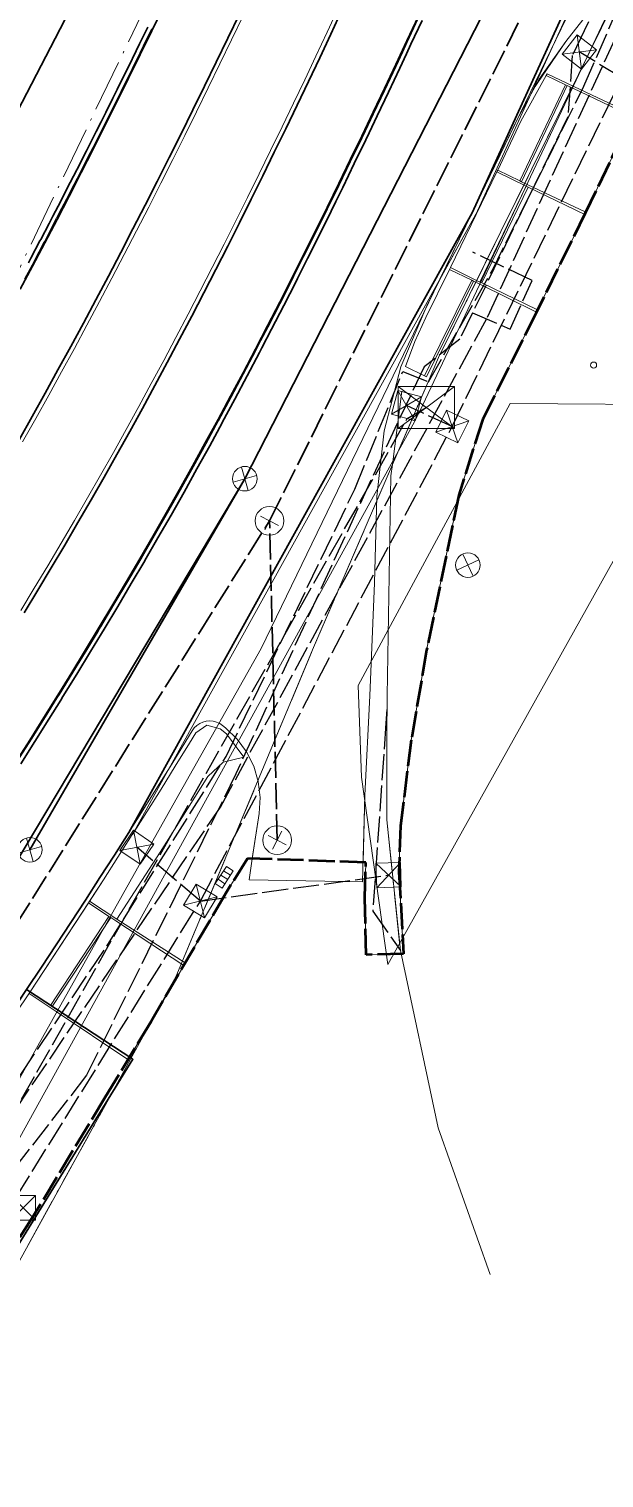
# Model space of a CAD drawing. Header units: metres. Extents: x 105014 to 106600, y 111320 to 118425.
# Drawn here: x 105523.5 to 105551.5, y 113513.5 to 113584.3 of the extents above; entities that cross this region are included whole.
import ezdxf

# ---------------------------------------------------------------- set-up
doc = ezdxf.new("R2010")
doc.units = ezdxf.units.M
doc.linetypes.add('DASHDOT', pattern=[3.556, 2.54, -0.508, 0, -0.508])
doc.linetypes.add('DASHED', pattern=[1.524, 1.27, -0.254])
for name, color, linetype, lineweight in [('00-BASE-LIMITE', 7, 'DASHED', 50), ('00-BASE-UE', 42, 'DASHED', 25), ('10-PAV-BOCACALLE', 9, 'CONTINUOUS', 13), ('10-PAV-CALZADA-BRT', 12, 'CONTINUOUS', 30), ('10-PAV-CALZADA-MIXTA', 8, 'CONTINUOUS', 30), ('10-PAV-PARADERO', 30, 'CONTINUOUS', 30), ('10-PAV-SARDINEL', 252, 'CONTINUOUS', 13), ('20-EP-ZONA-DURA', 253, 'CONTINUOUS', 13), ('20-EP-ZONA-VERDE', 84, 'CONTINUOUS', 13), ('30-RED-ENEL-NODOS', 11, 'CONTINUOUS', 13), ('30-RED-ENEL-PROY', 1, 'DASHED', 25), ('30-RED-ETB-CAMARA', 151, 'CONTINUOUS', 13), ('30-RED-ETB-EXIST', 145, 'CONTINUOUS', 13), ('30-RED-ETB-PROY', 5, 'DASHED', 25), ('30-RED-MOVISTAR-PROY', 4, 'DASHED', 25), ('30-RED-VANTI-EXIST', 52, 'CONTINUOUS', 13), ('30-RED-VANTI-PROY', 2, 'DASHED', 25), ('30-RED-VANTI-RETIRO', 8, 'DASHDOT', 13), ('35-RH-ACUE-MENOR-EXIST', 151, 'CONTINUOUS', 13), ('35-RH-ACUE-MENOR-PROY', 5, 'DASHED', 25), ('35-RH-PLUV-COLECTOR', 96, 'CONTINUOUS', 30), ('35-RH-PLUV-NODOS', 94, 'CONTINUOUS', 13), ('35-RH-PLUV-RETIRO', 8, 'DASHDOT', 13), ('36-RH-SAN-COLECTOR-PROY', 6, 'DASHED', 35), ('36-RH-SAN-POZOS', 216, 'CONTINUOUS', 13), ('60-PREDIAL-LOTE', 42, 'CONTINUOUS', 13)]:
    doc.layers.add(name, color=color, linetype=linetype, lineweight=lineweight)

# ---------------------------------------------------------------- blocks, each defined once
blk = doc.blocks.new('CAM_ETB_GEN')
for p, q in [((-0.6, -0.6), (0.6, 0.6)), ((-0.6, 0.6), (0.6, -0.6))]:
    blk.add_line(p, q)
blk.add_lwpolyline([(-0.6, -0.6), (0.6, -0.6), (0.6, 0.6), (-0.6, 0.6)], close=True)
blk = doc.blocks.new('CAM_ETB_T_13')
for p, q in [((-1.375, -1.025), (1.375, 1.025)), ((-1.375, 1.025), (1.375, -1.025))]:
    blk.add_line(p, q)
blk.add_lwpolyline([(-1.375, -1.025), (1.375, -1.025), (1.375, 1.025), (-1.375, 1.025)], close=True)
blk = doc.blocks.new('POSTE')
blk.add_circle((0, 0), 0.15)
blk = doc.blocks.new('CAJA_ENEL')
for p, q in [((-0.6, -0.6), (0.6, 0.6)), ((-0.6, 0.6), (0.6, -0.6))]:
    blk.add_line(p, q)
blk.add_lwpolyline([(-0.6, -0.6), (0.6, -0.6), (0.6, 0.6), (-0.6, 0.6)], close=True)
blk = doc.blocks.new('POZO_SAN')
for p, q in [((-0.5, 0), (0.5, 0)), ((0, -0.5), (0, 0.5))]:
    blk.add_line(p, q)
blk.add_circle((0, 0), 0.7)
blk = doc.blocks.new('POZO_PLUV')
for p, q in [((-0.42, -0.42), (0.42, 0.42)), ((-0.42, 0.42), (0.42, -0.42))]:
    blk.add_line(p, q)
blk.add_circle((0, 0), 0.6)
blk = doc.blocks.new('SUMIDERO')
for p, q in [((-0.25, -0.2), (-0.25, 0.2)), ((0, -0.2), (0, 0.2)), ((0.25, -0.2), (0.25, 0.2))]:
    blk.add_line(p, q)
blk.add_lwpolyline([(-0.5, -0.2), (0.5, -0.2), (0.5, 0.2), (-0.5, 0.2)], close=True)

msp = doc.modelspace()

# ---------------------------------------------------------------- linework, layer by layer
at = {"layer": '00-BASE-LIMITE'}
msp.add_lwpolyline([(105558.3959, 113591.5179), (105550.6343, 113575.3121), (105548.2491, 113570.4809), (105545.6293, 113565.2581), (105544.4603, 113561.5531), (105542.8933, 113553.9807), (105542.1375, 113549.5723), (105541.6173, 113545.3899), (105541.5415, 113543.1347), (105541.7635, 113539.1477), (105539.9419, 113539.1011), (105539.8709, 113541.8821), (105539.9285, 113543.6127), (105534.1541, 113543.8005), (105533.0887, 113542.1087), (105529.4449, 113535.8443), (105527.2051, 113532.1453), (105523.7221, 113526.3749), (105518.3669, 113518.0907), (105513.9621, 113511.4095)], dxfattribs=at)
at = {"layer": '00-BASE-UE'}
msp.add_lwpolyline([(105558.3959, 113591.5179), (105550.6343, 113575.3121), (105548.2491, 113570.4809), (105545.6293, 113565.2581), (105544.4603, 113561.5531), (105542.8933, 113553.9807), (105542.1375, 113549.5723), (105541.6173, 113545.3899), (105541.5415, 113543.1347), (105541.7635, 113539.1477), (105539.9419, 113539.1011), (105539.8709, 113541.8821), (105539.9285, 113543.6127), (105534.1541, 113543.8005), (105533.0887, 113542.1087), (105529.4449, 113535.8443), (105527.2051, 113532.1453), (105523.7221, 113526.3749), (105518.3669, 113518.0907), (105513.9621, 113511.4095)], dxfattribs=at)
at = {"layer": '10-PAV-BOCACALLE'}
msp.add_lwpolyline([(105565.6643, 113604.0701), (105549.6821, 113583.7081), (105548.389, 113581.8657), (105547.3111, 113579.8897), (105545.1103, 113575.3372), (105545.1103, 113575.3372), (105563.6822, 113615.9684)], dxfattribs=at)
msp.add_lwpolyline([(105528.3603, 113545.075), (105545.1104, 113575.3375), (105542.9095, 113570.7847), (105541.6385, 113567.8145), (105540.8166, 113564.6901), (105540.4615, 113561.4789), (105540.3471, 113557.2687), (105540.1153, 113551.7387), (105539.8823, 113546.8875), (105539.7629, 113542.6547), (105534.2275, 113542.7589), (105534.3822, 113543.7929), (105534.7131, 113546.0045), (105534.7612, 113546.7835), (105534.674, 113547.5591), (105534.4541, 113548.308), (105534.1081, 113549.0076), (105533.6464, 113549.6368), (105533.0829, 113550.1769), (105532.9345, 113550.2963), (105532.7937, 113550.3911), (105532.6388, 113550.4606), (105532.4744, 113550.503), (105532.3052, 113550.517), (105532.1361, 113550.5021), (105531.972, 113550.4589), (105531.8175, 113550.3885), (105531.6771, 113550.293), (105531.555, 113550.1751), (105531.4545, 113550.0383), (105531.1459, 113549.5333), (105530.4551, 113548.4133), (105529.7605, 113547.2971), (105529.0621, 113546.1845), (105528.3603, 113545.075)], close=True, dxfattribs=at)
at = {"layer": '10-PAV-CALZADA-BRT'}
for points in [[(105542.4761, 113584.9089), (105541.9325, 113583.7423), (105541.3861, 113582.5763), (105540.8367, 113581.4109), (105540.2841, 113580.2465), (105539.7281, 113579.0829), (105539.1683, 113577.9203), (105538.6049, 113576.7591), (105538.0371, 113575.5989), (105537.4651, 113574.4403), (105536.8887, 113573.2831), (105536.3077, 113572.1277), (105535.7217, 113570.9739), (105535.1305, 113569.8221), (105534.5339, 113568.6721), (105533.9319, 113567.5245), (105533.3243, 113566.3791), (105532.7107, 113565.2361), (105532.0909, 113564.0959), (105531.4649, 113562.9581), (105530.8323, 113561.8235), (105530.1935, 113560.6925), (105529.5489, 113559.5653), (105528.8985, 113558.4421), (105528.2429, 113557.3227), (105527.5819, 113556.2073), (105526.9161, 113555.0953), (105526.2457, 113553.9871), (105525.5707, 113552.8823), (105524.8913, 113551.7809), (105524.2079, 113550.6827), (105523.5207, 113549.5877), (105522.8299, 113548.4957)], [(105533.7589, 113585.0353), (105533.1941, 113583.8639), (105532.6267, 113582.6937), (105532.0561, 113581.5251), (105531.4823, 113580.3583), (105530.9051, 113579.1929), (105530.3241, 113578.0295), (105529.7395, 113576.8679), (105529.1507, 113575.7083), (105528.5577, 113574.5511), (105527.9603, 113573.3959), (105527.3583, 113572.2433), (105526.7517, 113571.0931), (105526.1399, 113569.9455), (105525.5229, 113568.8007), (105524.9007, 113567.6589), (105524.2729, 113566.5201), (105523.6393, 113565.3845), (105522.9999, 113564.2521)], [(105523.0551, 113571.5991), (105523.6595, 113572.7329), (105524.2593, 113573.8699), (105524.8547, 113575.0099), (105525.4459, 113576.1529), (105526.0329, 113577.2987), (105526.6159, 113578.4471), (105527.1953, 113579.5981), (105527.7711, 113580.7515), (105528.3437, 113581.9073), (105528.9131, 113583.0651), (105529.4795, 113584.2253), (105530.0433, 113585.3875)], [(105523.2549, 113555.8055), (105523.9175, 113556.9003), (105524.5749, 113557.9983), (105525.2273, 113559.0993), (105525.8741, 113560.2035), (105526.5153, 113561.3111), (105527.1507, 113562.4219), (105527.7801, 113563.5361), (105528.4031, 113564.6539), (105529.0201, 113565.7751), (105529.6313, 113566.8995), (105530.2365, 113568.0271), (105530.8363, 113569.1575), (105531.4307, 113570.2909), (105532.0201, 113571.4269), (105532.6043, 113572.5655), (105533.1839, 113573.7065), (105533.7589, 113574.8497), (105534.3295, 113575.9951), (105534.8961, 113577.1427), (105535.4585, 113578.2923), (105536.0173, 113579.4435), (105536.5723, 113580.5967), (105537.1241, 113581.7513), (105537.6729, 113582.9075), (105538.2185, 113584.0649), (105538.7615, 113585.2239)]]:
    msp.add_lwpolyline(points, dxfattribs=at)
at = {"layer": '10-PAV-CALZADA-MIXTA'}
for points in [[(105563.6822, 113615.9684), (105545.1103, 113575.3372), (105528.3603, 113545.075), (105527.6555, 113543.9695), (105526.9475, 113542.8671), (105526.2369, 113541.7677), (105525.5235, 113540.6715), (105524.8079, 113539.5779), (105524.0901, 113538.4873), (105523.3703, 113537.3995), (105522.6487, 113536.3139), (105521.9257, 113535.2309), (105521.2013, 113534.1501), (105520.4757, 113533.0713), (105519.7493, 113531.9947), (105519.3141, 113531.3515), (105519.0221, 113530.9199), (105518.2927, 113529.8445), (105517.5649, 113528.7733), (105516.8371, 113527.7039), (105516.1093, 113526.6357), (105515.3817, 113525.5687), (105514.6545, 113524.5025), (105492.3873, 113491.8621)], [(105523.0843, 113548.4262), (105523.7742, 113549.5167), (105524.4601, 113550.6094), (105525.0382, 113551.5377), (105525.1419, 113551.705), (105525.8192, 113552.8032), (105526.4921, 113553.9041), (105527.0267, 113554.7872), (105527.1599, 113555.0082), (105527.8226, 113556.1153), (105528.4804, 113557.2255), (105529.1329, 113558.3387), (105529.1424, 113558.3551), (105529.7793, 113559.4554), (105530.4198, 113560.5754), (105531.0545, 113561.6989), (105531.6826, 113562.826), (105532.3047, 113563.9564), (105532.9119, 113565.0733), (105532.921, 113565.0902), (105533.531, 113566.2271), (105534.1357, 113567.3669), (105534.7353, 113568.5096), (105534.8546, 113568.7384), (105535.3296, 113569.655), (105535.9186, 113570.8028), (105536.503, 113571.9532), (105536.5916, 113572.1287), (105537.0827, 113573.106), (105537.658, 113574.261), (105538.2292, 113575.418), (105538.4566, 113575.8814), (105538.7962, 113576.577), (105539.3596, 113577.7378), (105539.9194, 113578.9004), (105540.083, 113579.2417), (105540.4756, 113580.0648), (105541.0287, 113581.2305), (105541.579, 113582.3976), (105541.908, 113583.0983), (105542.1267, 113583.566), (105542.6716, 113584.7355)], [(105529.2862, 113584.4033), (105528.8864, 113583.5836), (105528.7201, 113583.2436), (105528.3383, 113582.4663), (105528.1508, 113582.0858), (105527.7871, 113581.3507), (105527.578, 113580.9296), (105527.2325, 113580.2366), (105527.0016, 113579.7752), (105526.7629, 113579.3001), (105526.4215, 113578.6227), (105526.291, 113578.3649), (105525.8373, 113577.472), (105525.8164, 113577.431), (105525.3389, 113576.4986), (105525.249, 113576.3236), (105524.9022, 113575.6522), (105524.6562, 113575.1776), (105524.4632, 113574.807), (105524.059, 113574.0338), (105524.0219, 113573.963), (105523.5775, 113573.1206), (105523.4568, 113572.8926)]]:
    msp.add_lwpolyline(points, dxfattribs=at)
at = {"layer": '10-PAV-PARADERO'}
msp.add_lwpolyline([(105515.6531, 113525.9666), (105519.5117, 113531.6831), (105523.3703, 113537.3995), (105528.5603, 113533.9971), (105521.2632, 113522.2027), (105515.6531, 113525.9666)], close=True, dxfattribs=at)
at = {"layer": '10-PAV-SARDINEL'}
for points in [[(105492.3873, 113491.8621), (105514.6545, 113524.5025), (105515.3817, 113525.5687), (105516.1093, 113526.6357), (105516.8371, 113527.7039), (105517.5649, 113528.7733), (105518.2927, 113529.8445), (105519.0221, 113530.9199), (105519.3141, 113531.3515), (105519.7493, 113531.9947), (105520.4757, 113533.0713), (105521.2013, 113534.1501), (105521.9257, 113535.2309), (105522.6487, 113536.3139), (105523.3703, 113537.3995), (105524.0901, 113538.4873), (105524.8079, 113539.5779), (105525.5235, 113540.6715), (105526.2369, 113541.7677), (105526.9475, 113542.8671), (105527.6555, 113543.9695), (105528.3603, 113545.075), (105545.1103, 113575.3372), (105563.6822, 113615.9684)], [(105563.8643, 113615.8857), (105545.2922, 113575.2541), (105545.2853, 113575.2403), (105528.5344, 113544.9766), (105528.5289, 113544.9675), (105527.824, 113543.8617), (105527.1157, 113542.7588), (105526.4047, 113541.6589), (105525.691, 113540.5622), (105524.9752, 113539.4682), (105524.2571, 113538.3771), (105523.537, 113537.289), (105522.8152, 113536.2031)], [(105522.8299, 113548.4957), (105523.5207, 113549.5877), (105524.2079, 113550.6827), (105524.8913, 113551.7809), (105525.5707, 113552.8823), (105526.2457, 113553.9871), (105526.9161, 113555.0953), (105527.5819, 113556.2073), (105528.2429, 113557.3227), (105528.8985, 113558.4421), (105529.5489, 113559.5653), (105530.1935, 113560.6925), (105530.8323, 113561.8235), (105531.4649, 113562.9581), (105532.0909, 113564.0959), (105532.7107, 113565.2361), (105533.3243, 113566.3791), (105533.9319, 113567.5245), (105534.5339, 113568.6721), (105535.1305, 113569.8221), (105535.7217, 113570.9739), (105536.3077, 113572.1277), (105536.8887, 113573.2831), (105537.4651, 113574.4403), (105538.0371, 113575.5989), (105538.6049, 113576.7591), (105539.1683, 113577.9203), (105539.7281, 113579.0829), (105540.2841, 113580.2465), (105540.8367, 113581.4109), (105541.3861, 113582.5763), (105541.9325, 113583.7423), (105542.4761, 113584.9089)], [(105542.4834, 113584.8041), (105541.9455, 113583.6506), (105541.7269, 113583.1832), (105541.3981, 113582.4828), (105540.8479, 113581.316), (105540.295, 113580.1507), (105539.9026, 113579.328), (105539.7391, 113578.987), (105539.1796, 113577.8249), (105538.6164, 113576.6645), (105538.277, 113575.9693), (105538.0498, 113575.5063), (105537.4789, 113574.3499), (105536.9039, 113573.1955), (105536.413, 113572.2187), (105536.3246, 113572.0436), (105535.7405, 113570.8938), (105535.1519, 113569.7467), (105534.6772, 113568.8307), (105534.5581, 113568.6023), (105533.9588, 113567.4602), (105533.3546, 113566.3213), (105532.7449, 113565.1849), (105532.736, 113565.1685), (105532.1293, 113564.0524), (105531.5077, 113562.9229), (105530.8801, 113561.7968), (105530.246, 113560.6743), (105529.606, 113559.5552), (105528.9693, 113558.4553), (105528.9601, 113558.4394), (105528.3081, 113557.327), (105527.6508, 113556.2176), (105526.9885, 113555.1112), (105526.8555, 113554.8906), (105526.3213, 113554.0081), (105525.6488, 113552.9079), (105524.9718, 113551.8102), (105524.8683, 113551.6433), (105524.2905, 113550.7154), (105523.605, 113549.6233), (105522.9154, 113548.5333)], [(105522.9154, 113548.5333), (105523.605, 113549.6233), (105524.2905, 113550.7154), (105524.8683, 113551.6433), (105524.9718, 113551.8102), (105525.6488, 113552.9079), (105526.3213, 113554.0081), (105526.8555, 113554.8906), (105526.9885, 113555.1112), (105527.6508, 113556.2176), (105528.3081, 113557.327), (105528.9601, 113558.4394), (105528.9693, 113558.4553), (105529.606, 113559.5552), (105530.246, 113560.6743), (105530.8801, 113561.7968), (105531.5077, 113562.9229), (105532.1293, 113564.0524), (105532.736, 113565.1685), (105532.7449, 113565.1849), (105533.3546, 113566.3213), (105533.9588, 113567.4602), (105534.5581, 113568.6023), (105534.6772, 113568.8307), (105535.1519, 113569.7467), (105535.7405, 113570.8938), (105536.3246, 113572.0436), (105536.413, 113572.2187), (105536.9039, 113573.1955), (105537.4789, 113574.3499), (105538.0498, 113575.5063), (105538.277, 113575.9693), (105538.6164, 113576.6645), (105539.1796, 113577.8249), (105539.7391, 113578.987), (105539.9026, 113579.328), (105540.295, 113580.1507), (105540.8479, 113581.316), (105541.3981, 113582.4828), (105541.7269, 113583.1832), (105541.9455, 113583.6506), (105542.4834, 113584.8041)], [(105530.0433, 113585.3875), (105529.4795, 113584.2253), (105528.9131, 113583.0651), (105528.3437, 113581.9073), (105527.7711, 113580.7515), (105527.1953, 113579.5981), (105526.6159, 113578.4471), (105526.0329, 113577.2987), (105525.4459, 113576.1529), (105524.8547, 113575.0099), (105524.2593, 113573.8699), (105523.6595, 113572.7329), (105523.0551, 113571.5991)], [(105542.6716, 113584.7355), (105542.1267, 113583.566), (105541.908, 113583.0983), (105541.579, 113582.3976), (105541.0287, 113581.2305), (105540.4756, 113580.0648), (105540.083, 113579.2417), (105539.9194, 113578.9004), (105539.3596, 113577.7378), (105538.7962, 113576.577), (105538.4566, 113575.8814), (105538.2292, 113575.418), (105537.658, 113574.261), (105537.0827, 113573.106), (105536.5916, 113572.1287), (105536.503, 113571.9532), (105535.9186, 113570.8028), (105535.3296, 113569.655), (105534.8546, 113568.7384), (105534.7353, 113568.5096), (105534.1357, 113567.3669), (105533.531, 113566.2271), (105532.921, 113565.0902), (105532.9119, 113565.0733), (105532.3047, 113563.9564), (105531.6826, 113562.826), (105531.0545, 113561.6989), (105530.4198, 113560.5754), (105529.7793, 113559.4554), (105529.1424, 113558.3551), (105529.1329, 113558.3387), (105528.4804, 113557.2255), (105527.8226, 113556.1153), (105527.1599, 113555.0082), (105527.0267, 113554.7872), (105526.4921, 113553.9041), (105525.8192, 113552.8032), (105525.1419, 113551.705), (105525.0382, 113551.5377), (105524.4601, 113550.6094), (105523.7742, 113549.5167), (105523.0843, 113548.4262)], [(105523.2672, 113572.1109), (105523.6335, 113572.7988), (105523.7544, 113573.0272), (105524.199, 113573.87), (105524.2362, 113573.9411), (105524.6405, 113574.7145), (105524.8337, 113575.0854), (105525.0799, 113575.5603), (105525.4268, 113576.232), (105525.5169, 113576.4073), (105525.9945, 113577.34), (105526.0156, 113577.3813), (105526.4694, 113578.2745), (105526.6, 113578.5326), (105526.9416, 113579.2102), (105527.1804, 113579.6856), (105527.4115, 113580.1473), (105527.7571, 113580.8406), (105527.9663, 113581.2619), (105528.3302, 113581.9973), (105528.5178, 113582.378), (105528.8997, 113583.1556), (105529.0662, 113583.4958), (105529.4661, 113584.3158)], [(105529.4661, 113584.3158), (105529.0662, 113583.4958), (105528.8997, 113583.1556), (105528.5178, 113582.378), (105528.3302, 113581.9973), (105527.9663, 113581.2619), (105527.7571, 113580.8406), (105527.4115, 113580.1473), (105527.1804, 113579.6856), (105526.9416, 113579.2102), (105526.6, 113578.5326), (105526.4694, 113578.2745), (105526.0156, 113577.3813), (105525.9945, 113577.34), (105525.5169, 113576.4073), (105525.4268, 113576.232), (105525.0799, 113575.5603), (105524.8337, 113575.0854), (105524.6405, 113574.7145), (105524.2362, 113573.9411), (105524.199, 113573.87), (105523.7544, 113573.0272), (105523.6335, 113572.7988), (105523.2672, 113572.1109)], [(105523.4568, 113572.8926), (105523.5775, 113573.1206), (105524.0219, 113573.963), (105524.059, 113574.0338), (105524.4632, 113574.807), (105524.6562, 113575.1776), (105524.9022, 113575.6522), (105525.249, 113576.3236), (105525.3389, 113576.4986), (105525.8164, 113577.431), (105525.8373, 113577.472), (105526.291, 113578.3649), (105526.4215, 113578.6227), (105526.7629, 113579.3001), (105527.0016, 113579.7752), (105527.2325, 113580.2366), (105527.578, 113580.9296), (105527.7871, 113581.3507), (105528.1508, 113582.0858), (105528.3383, 113582.4663), (105528.7201, 113583.2436), (105528.8864, 113583.5836), (105529.2862, 113584.4033)]]:
    msp.add_lwpolyline(points, dxfattribs=at)
at = {"layer": '20-EP-ZONA-DURA'}
for points in [[(105552.9367, 113580.1533), (105550.0733, 113581.5121), (105548.7769, 113582.1275), (105548.7339, 113582.0371), (105547.4917, 113579.8041), (105546.3611, 113577.4197), (105546.3175, 113577.3295), (105544.0609, 113572.6599), (105544.0167, 113572.5703), (105542.8567, 113570.2203), (105542.3225, 113569.0427), (105541.8663, 113567.8327), (105542.7912, 113567.3762), (105542.8807, 113567.3319), (105545.1825, 113571.9947), (105545.4515, 113571.8619), (105548.2491, 113570.4809), (105545.6293, 113565.2581), (105544.4603, 113561.5531), (105542.8933, 113553.9807), (105542.1375, 113549.5723), (105541.6173, 113545.3899), (105541.5415, 113543.1347), (105541.7635, 113539.1477), (105539.9419, 113539.1011), (105539.8709, 113541.8821), (105539.9285, 113543.6127), (105539.79, 113543.6172), (105539.8823, 113546.8875), (105540.1153, 113551.7387), (105540.3471, 113557.2687), (105540.4615, 113561.4789), (105540.8166, 113564.6901), (105541.6385, 113567.8145), (105542.9095, 113570.7847), (105543.5329, 113572.0742), (105545.2853, 113575.2403), (105545.2922, 113575.2541), (105548.0718, 113581.3353), (105549.6821, 113583.7081), (105565.6643, 113604.0701)], [(105558.3959, 113591.5179), (105550.6606, 113575.367), (105547.8011, 113576.7239), (105547.5306, 113576.8536), (105549.7595, 113581.5505), (105550.0305, 113581.4219), (105552.8939, 113580.0631)]]:
    msp.add_lwpolyline(points, dxfattribs=at)
for points in [[(105550.6073, 113575.2574), (105548.3052, 113570.5946), (105545.5855, 113571.9083), (105547.8473, 113576.5907), (105550.6073, 113575.2574)], [(105532.9345, 113550.2963), (105533.0829, 113550.1769), (105533.6464, 113549.6368), (105534.1081, 113549.0076), (105534.4541, 113548.308), (105534.674, 113547.5591), (105534.7612, 113546.7835), (105534.7131, 113546.0045), (105534.3822, 113543.7931), (105534.1541, 113543.8005), (105533.0887, 113542.1087), (105531.1113, 113538.7093), (105527.7795, 113540.8385), (105528.4607, 113541.8921), (105529.1717, 113542.9995), (105529.8799, 113544.1103), (105530.5851, 113545.2247), (105532.2079, 113547.8105), (105532.9633, 113548.5134), (105533.9685, 113548.7463), (105533.1241, 113549.8871), (105532.8091, 113550.1405), (105532.1704, 113550.3051), (105531.6251, 113549.9341), (105531.3163, 113549.4287), (105530.6251, 113548.3079), (105529.9301, 113547.1911), (105529.2313, 113546.0779), (105528.5346, 113544.9765), (105530.2878, 113548.1445), (105530.4551, 113548.4133), (105531.1459, 113549.5333), (105531.4545, 113550.0383), (105531.555, 113550.1751), (105531.6771, 113550.293), (105531.8175, 113550.3885), (105531.972, 113550.4589), (105532.1361, 113550.5021), (105532.3052, 113550.517), (105532.4744, 113550.503), (105532.6388, 113550.4606), (105532.7937, 113550.3911), (105532.9345, 113550.2963)], [(105529.4449, 113535.8443), (105528.3928, 113534.1069), (105524.6248, 113536.5771), (105527.4737, 113540.9195), (105527.7245, 113540.7549), (105531.037, 113538.5815), (105529.4449, 113535.8443)]]:
    msp.add_lwpolyline(points, close=True, dxfattribs=at)
at = {"layer": '20-EP-ZONA-VERDE'}
for points in [[(105538.5803, 113585.3085), (105538.0375, 113584.1501), (105537.4921, 113582.9929), (105536.9435, 113581.8373), (105536.3921, 113580.6831), (105535.8371, 113579.5307), (105535.2787, 113578.3799), (105534.7165, 113577.2309), (105534.1503, 113576.0841), (105533.5801, 113574.9393), (105533.0055, 113573.7967), (105532.4263, 113572.6563), (105531.8423, 113571.5187), (105531.2535, 113570.3835), (105530.6595, 113569.2509), (105530.0601, 113568.1213), (105529.4553, 113566.9947), (105528.8447, 113565.8711), (105528.2281, 113564.7509), (105527.6057, 113563.6341), (105526.9769, 113562.5207), (105526.3419, 113561.4107), (105525.7013, 113560.3041), (105525.0549, 113559.2007), (105524.4031, 113558.1005), (105523.7461, 113557.0035), (105523.0841, 113555.9093)], [(105523.1737, 113564.1533), (105523.8137, 113565.2865), (105524.4477, 113566.4231), (105525.0761, 113567.5627), (105525.6987, 113568.7055), (105526.3161, 113569.8511), (105526.9283, 113570.9993), (105527.5355, 113572.1503), (105528.1379, 113573.3037), (105528.7355, 113574.4595), (105529.3289, 113575.6175), (105529.9179, 113576.7777), (105530.5029, 113577.9399), (105531.0841, 113579.1039), (105531.6617, 113580.2697), (105532.2357, 113581.4371), (105532.8065, 113582.6063), (105533.3741, 113583.7767), (105533.9391, 113584.9485)]]:
    msp.add_lwpolyline(points, dxfattribs=at)
for points in [[(105549.6691, 113581.5933), (105547.4409, 113576.8979), (105546.3611, 113577.4197), (105547.4917, 113579.8041), (105548.7339, 113582.0371), (105549.6691, 113581.5933)], [(105550.0733, 113581.5121), (105552.9367, 113580.1533), (105552.8939, 113580.0631), (105550.0305, 113581.4219), (105549.7595, 113581.5505), (105549.6691, 113581.5933), (105548.7339, 113582.0371), (105548.7769, 113582.1275), (105550.0733, 113581.5121)], [(105549.7595, 113581.5505), (105547.531, 113576.8544), (105547.4409, 113576.8979), (105549.6691, 113581.5933), (105549.7595, 113581.5505)], [(105547.7574, 113576.634), (105545.4957, 113571.9517), (105544.0609, 113572.6599), (105546.3175, 113577.3295), (105547.7574, 113576.634)], [(105547.4398, 113576.8954), (105547.5301, 113576.8525), (105547.531, 113576.8544), (105547.8011, 113576.7239), (105550.6603, 113575.3671), (105550.6083, 113575.2569), (105547.8473, 113576.5907), (105547.7574, 113576.634), (105546.3175, 113577.3295), (105546.3611, 113577.4197), (105547.4398, 113576.8954)], [(105547.4409, 113576.8979), (105547.4398, 113576.8954), (105546.3611, 113577.4197), (105547.4409, 113576.8979)], [(105547.8473, 113576.5907), (105545.5855, 113571.9083), (105545.4957, 113571.9517), (105547.7574, 113576.634), (105547.8473, 113576.5907)], [(105547.531, 113576.8544), (105547.5301, 113576.8525), (105547.4398, 113576.8954), (105547.4409, 113576.8979), (105547.531, 113576.8544)], [(105545.0929, 113572.0389), (105542.7912, 113567.3762), (105541.8663, 113567.8327), (105542.3225, 113569.0427), (105542.8567, 113570.2203), (105544.0167, 113572.5703), (105545.0929, 113572.0389)], [(105545.1825, 113571.9947), (105542.8807, 113567.3319), (105542.7912, 113567.3762), (105545.0929, 113572.0389), (105545.1825, 113571.9947)], [(105545.4957, 113571.9517), (105545.5855, 113571.9083), (105548.3061, 113570.5941), (105548.2491, 113570.4809), (105545.4515, 113571.8619), (105545.1825, 113571.9947), (105545.0929, 113572.0389), (105544.0167, 113572.5703), (105544.0609, 113572.6599), (105545.4957, 113571.9517)], [(105532.8091, 113550.1405), (105533.1241, 113549.8871), (105533.9685, 113548.7463), (105532.9633, 113548.5134), (105532.2079, 113547.8105), (105530.5851, 113545.2247), (105529.8799, 113544.1103), (105529.1717, 113542.9995), (105528.4607, 113541.8921), (105527.7795, 113540.8385), (105526.4419, 113541.716), (105527.1157, 113542.7587), (105527.8239, 113543.8617), (105528.5293, 113544.9681), (105529.2313, 113546.0779), (105529.9301, 113547.1911), (105530.6251, 113548.3079), (105531.3163, 113549.4287), (105531.6251, 113549.9341), (105532.1705, 113550.3051), (105532.8091, 113550.1405)], [(105527.3901, 113540.9743), (105524.5398, 113536.6301), (105523.5427, 113537.2969), (105526.3873, 113541.6323), (105527.3901, 113540.9743)], [(105527.7795, 113540.8385), (105531.1113, 113538.7093), (105531.0371, 113538.5815), (105527.7245, 113540.7549), (105527.4737, 113540.9195), (105527.3901, 113540.9743), (105526.3873, 113541.6323), (105526.4419, 113541.716), (105527.7795, 113540.8385)], [(105527.4737, 113540.9195), (105524.6231, 113536.5745), (105524.5398, 113536.6301), (105527.3901, 113540.9743), (105527.4737, 113540.9195)], [(105524.5376, 113536.6264), (105524.6213, 113536.5717), (105524.6231, 113536.5745), (105524.8725, 113536.4077), (105528.3885, 113534.0999), (105528.3179, 113533.9833), (105524.8169, 113536.3247), (105523.4871, 113537.2139), (105523.5427, 113537.2969), (105524.5376, 113536.6264)], [(105524.5398, 113536.6301), (105524.5376, 113536.6264), (105523.5427, 113537.2969), (105524.5398, 113536.6301)], [(105524.6231, 113536.5745), (105524.6213, 113536.5717), (105524.5376, 113536.6264), (105524.5398, 113536.6301), (105524.6231, 113536.5745)]]:
    msp.add_lwpolyline(points, close=True, dxfattribs=at)
at = {"layer": '30-RED-ENEL-PROY'}
for points in [[(105552.4223, 113581.9247), (105550.3421, 113583.1927)], [(105544.1419, 113564.9001), (105552.4223, 113581.9247)], [(105544.1419, 113564.9001), (105541.9077, 113565.9187)], [(105531.8495, 113541.7231), (105544.1419, 113564.9001)], [(105531.8495, 113541.7231), (105528.7471, 113544.3509)], [(105531.8495, 113541.7231), (105541.0367, 113542.9893)], [(105518.0121, 113519.4585), (105531.8495, 113541.7231)]]:
    msp.add_lwpolyline(points, dxfattribs=at)
at = {"layer": '30-RED-ETB-EXIST'}
for points in [[(105542.873, 113565.832), (105542.685, 113565.921), (105565.446, 113614.163), (105565.674, 113614.716)], [(105521.476, 113527.482), (105521.655, 113527.627), (105521.798, 113527.968), (105542.307, 113565.121), (105542.685, 113565.921), (105542.873, 113565.832)]]:
    msp.add_lwpolyline(points, dxfattribs=at)
at = {"layer": '30-RED-ETB-PROY'}
msp.add_lwpolyline([(105521.476, 113527.482), (105520.873, 113528.063), (105541.939, 113565.282), (105542.873, 113565.832)], dxfattribs=at)
at = {"layer": '30-RED-MOVISTAR-PROY'}
for points in [[(105545.8675, 113570.2421), (105592.4894, 113672.1116)], [(105503.988, 113503.7232), (105532.8299, 113546.3107), (105545.8675, 113570.2421)]]:
    msp.add_lwpolyline(points, dxfattribs=at)
at = {"layer": '30-RED-VANTI-EXIST'}
for points in [[(105542.9647, 113567.0861), (105543.4735, 113568.2677), (105550.3105, 113582.0911), (105554.6552, 113590.9597)], [(105541.2245, 113563.0444), (105542.9647, 113567.0861)], [(105541.6775, 113566.6185), (105541.2245, 113563.0444)], [(105463.0016, 113439.4658), (105464.5685, 113441.1465), (105468.2701, 113445.1877), (105474.3817, 113454.5017), (105478.3149, 113460.3799), (105500.2727, 113487.4777), (105503.5873, 113491.5317), (105508.4493, 113499.5143), (105516.3395, 113512.0267), (105530.6557, 113538.0225), (105537.3747, 113554.1033), (105541.2245, 113563.0444)], [(105541.2245, 113563.0444), (105541.1537, 113562.4857), (105540.9702, 113551.752)], [(105540.9702, 113551.752), (105540.9591, 113551.1059)], [(105540.9591, 113551.0738), (105540.9582, 113550.4157)], [(105540.9591, 113551.1059), (105540.9591, 113551.0944)], [(105540.9591, 113551.0944), (105540.9591, 113551.0738)], [(105540.9582, 113550.4157), (105540.9517, 113545.6935), (105541.6127, 113539.3155)], [(105541.6127, 113539.3155), (105541.6131, 113539.3123)], [(105541.6131, 113539.3123), (105543.4621, 113530.6543), (105545.9879, 113523.4921)]]:
    msp.add_lwpolyline(points, dxfattribs=at)
at = {"layer": '30-RED-VANTI-PROY'}
for points in [[(105542.9647, 113567.0861), (105542.9817, 113567.0791), (105546.0857, 113572.4999), (105550.5727, 113581.5183), (105554.6552, 113590.9597)], [(105463.0016, 113439.4658), (105463.6993, 113442.1579), (105468.8107, 113448.3471), (105475.2527, 113466.5675), (105496.1737, 113497.2171), (105498.1423, 113496.2433), (105512.0487, 113516.7247), (105527.2819, 113539.5253), (105533.1059, 113548.7903), (105539.3813, 113561.8355), (105541.7331, 113567.5913), (105542.9647, 113567.0861)], [(105540.9531, 113551.0837), (105540.9066, 113550.4149)], [(105540.9066, 113550.4149), (105540.2679, 113541.2303), (105541.6127, 113539.3155)]]:
    msp.add_lwpolyline(points, dxfattribs=at)
at = {"layer": '30-RED-VANTI-RETIRO'}
for points in [[(105542.9647, 113567.0861), (105543.4735, 113568.2677), (105550.3105, 113582.0911), (105554.6552, 113590.9597)], [(105541.2245, 113563.0444), (105542.9647, 113567.0861)], [(105463.0016, 113439.4658), (105464.5685, 113441.1465), (105468.2701, 113445.1877), (105474.3817, 113454.5017), (105478.3149, 113460.3799), (105500.2727, 113487.4777), (105503.5873, 113491.5317), (105508.4493, 113499.5143), (105516.3395, 113512.0267), (105530.6557, 113538.0225), (105537.3747, 113554.1033), (105541.2245, 113563.0444)], [(105540.9591, 113551.0738), (105540.9582, 113550.4157)], [(105540.9591, 113551.1059), (105540.9591, 113551.0944)], [(105540.9591, 113551.0944), (105540.9591, 113551.0738)], [(105540.9582, 113550.4157), (105540.9517, 113545.6935), (105541.6127, 113539.3155)], [(105541.6127, 113539.3155), (105541.6131, 113539.3123)]]:
    msp.add_lwpolyline(points, dxfattribs=at)
at = {"layer": '35-RH-ACUE-MENOR-EXIST'}
for points in [[(105573.02, 113633.03), (105534.82, 113554.05)], [(105534.82, 113554.05), (105530.66, 113546.67), (105518.14, 113524.38)]]:
    msp.add_lwpolyline(points, dxfattribs=at)
at = {"layer": '35-RH-ACUE-MENOR-PROY'}
for points in [[(105597.0873, 113681.9335), (105574.088, 113633.3271), (105563.5035, 113610.9568), (105561.442, 113606.5999), (105550.5746, 113584.2198), (105550.0007, 113583.014), (105549.7838, 113580.0294), (105545.1346, 113570.4502), (105544.5105, 113569.165), (105542.7769, 113567.8078), (105541.4492, 113565.0418), (105533.5839, 113547.9408), (105532.2537, 113545.2529), (105526.2985, 113533.2195), (105513.7506, 113517.0296), (105494.2764, 113491.8732), (105494.7347, 113488.5565), (105495.9255, 113479.9022), (105496.0753, 113478.8545), (105478.6282, 113459.5738)], [(105545.1353, 113570.4513), (105546.9705, 113569.6539), (105548.0376, 113572.0324), (105545.1398, 113573.4115)]]:
    msp.add_lwpolyline(points, dxfattribs=at)
at = {"layer": '35-RH-PLUV-COLECTOR'}
for points in [[(105534.02, 113562.35), (105550.6656, 113594.873)], [(105534.02, 113562.35), (105550.6656, 113594.873)], [(105528.9344, 113591.9133), (105513.892, 113562.9)], [(105528.9344, 113591.9133), (105513.892, 113562.9)], [(105521.1131, 113540.7296), (105534.02, 113562.35)], [(105523.5313, 113544.2297), (105534.02, 113562.35)]]:
    msp.add_lwpolyline(points, dxfattribs=at)
at = {"layer": '35-RH-PLUV-RETIRO'}
msp.add_lwpolyline([(105520.415, 113567.213), (105536.449, 113600.55)], dxfattribs=at)
at = {"layer": '36-RH-SAN-COLECTOR-PROY'}
for points in [[(105535.2245, 113560.293), (105556.4097, 113602.7171)], [(105508.2695, 113517.3153), (105535.2245, 113560.293)], [(105535.603, 113544.692), (105535.2245, 113560.293)]]:
    msp.add_lwpolyline(points, dxfattribs=at)
at = {"layer": '60-PREDIAL-LOTE'}
msp.add_lwpolyline([(105556.2578, 113565.9531), (105541, 113538.625), (105539.7109, 113547.7734), (105539.5469, 113552.2422), (105546.9688, 113566.0156), (105556.2578, 113565.9531)], close=True, dxfattribs=at)

# ---------------------------------------------------------------- block references
at = {"layer": '30-RED-ENEL-NODOS'}
for p, rotation in [((105550.3421, 113583.1927), 51.9), ((105541.9076, 113565.9187), 75), ((105544.1419, 113564.9002), 63.9), ((105528.747, 113544.3508), 55.7), ((105541.0366, 113542.9892), 92), ((105531.8494, 113541.7231), 58.7)]:
    msp.add_blockref('CAJA_ENEL', p, dxfattribs=dict(at, rotation=rotation))
at = {"layer": '30-RED-ETB-CAMARA'}
for name, p in [('POSTE', (105551.039, 113567.895)), ('CAM_ETB_T_13', (105542.873, 113565.832)), ('CAM_ETB_GEN', (105523.204, 113526.744))]:
    msp.add_blockref(name, p, dxfattribs=at)
at = {"layer": '35-RH-PLUV-NODOS'}
for name, p, rotation in [('POZO_PLUV', (105534.02, 113562.35), 241), ('POZO_PLUV', (105534.02, 113562.35), 241), ('POZO_PLUV', (105544.906, 113558.1295), 250), ('POZO_PLUV', (105523.5313, 113544.2297), 241), ('SUMIDERO', (105533.016, 113542.8858), 236.9)]:
    msp.add_blockref(name, p, dxfattribs=dict(at, rotation=rotation))
at = {"layer": '36-RH-SAN-POZOS', "rotation": 243}
for p in [(105535.2245, 113560.293), (105535.5998, 113544.698)]:
    msp.add_blockref('POZO_SAN', p, dxfattribs=at)

doc.saveas('drawing.dxf')
